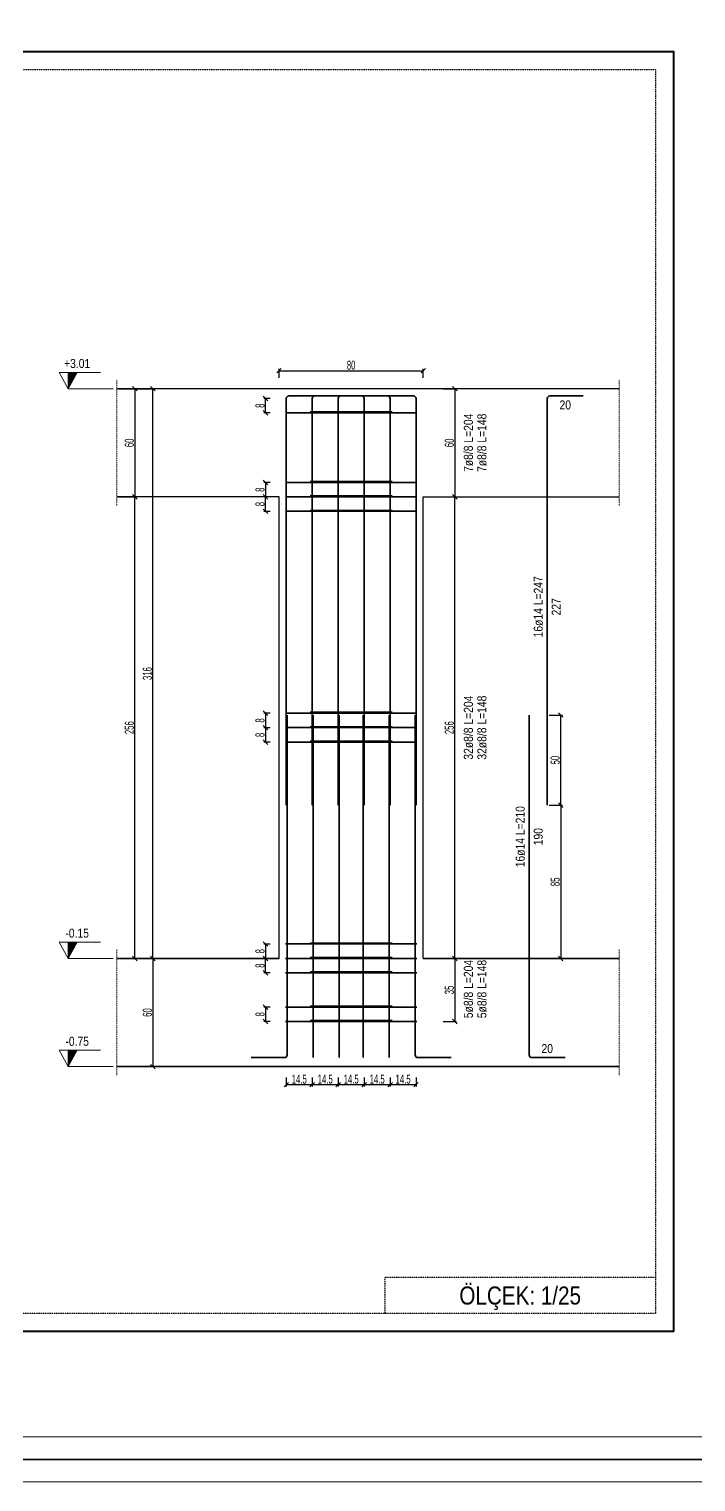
# Model space of a CAD drawing. Header units: millimetres. Extents: x -267 to 94375, y 6431 to 10838.
# Drawn here: x 49527 to 50266, y 6532 to 8144 of the extents above; entities that cross this region are included whole.
import ezdxf
from ezdxf.enums import TextEntityAlignment as Align

# ---------------------------------------------------------------- set-up
doc = ezdxf.new("R2010")
doc.units = ezdxf.units.MM
doc.header["$LTSCALE"] = 0.0001
doc.linetypes.add('DASHED', pattern=[19.05, 12.7, -6.35])
for name, color, linetype, lineweight in [('DETAY ANTET (BEYKENT)', 5, 'Continuous', 40), ('DONATI (BEYKENT)', 4, 'Continuous', 35), ('DONATI YAZISI (BEYKENT)', 3, 'Continuous', 20), ('ETRIYE (BEYKENT)', 150, 'Continuous', 35), ('KESIT SINIRI (BEYKENT)', 241, 'DASHED', 20), ('KIRIS (BEYKENT)', 2, 'Continuous', 30), ('KOLON (BEYKENT)', 3, 'Continuous', 30), ('KOT CIZGI (BEYKENT)', 120, 'Continuous', 20), ('KOT YAZI (BEYKENT)', 7, 'Continuous', 20), ('OLCU (BEYKENT)', 14, 'Continuous', 20), ('SHEETSUMMARY-50', 152, 'Continuous', 20), ('SheetView', 40, 'Continuous', 20), ('SheetViewOut', 231, 'Continuous', 20), ('TEMEL (BEYKENT)', 2, 'Continuous', 35), ('YAZI (BEYKENT)', 140, 'Continuous', 20)]:
    doc.layers.add(name, color=color, linetype=linetype, lineweight=lineweight)
doc.styles.add('DONATI YAZISI (BEYKENT)', font='')
doc.styles.add('KLNOLC-25', font='bahnschrift light condensed', dxfattribs={"width": 0.75, "height": 10})
doc.styles.add('KOT (BEYKENT)', font='')
doc.styles.add('YAZI (BEYKENT)', font='')
doc.styles.get('DONATI YAZISI (BEYKENT)').set_extended_font_data('Bahnschrift Light Condensed')
doc.styles.get('KOT (BEYKENT)').set_extended_font_data('Bahnschrift Light Condensed')
doc.styles.get('YAZI (BEYKENT)').set_extended_font_data('Bahnschrift Light Condensed')
doc.dimstyles.new('KLNOLC-25', dxfattribs={"dimtxt": 10, "dimasz": 5, "dimexe": 2, "dimexo": 2, "dimgap": 1, "dimtad": 1, "dimdec": 1, "dimlfac": 0.5, "dimrnd": 0.5, "dimzin": 12, "dimdsep": 46, "dimtxsty": 'KLNOLC-25', "dimblk": 'OBLIQUE', "dimblk1": 'OBLIQUE', "dimblk2": 'OBLIQUE', "dimcen": 0, "dimclrt": 7, "dimadec": 0, "dimazin": 0, "dimtfac": 1, "dimtdec": 4, "dimtix": 1, "dimtmove": 2, "dimatfit": 3, "dimfxl": 1, "dimtzin": 0, "dimarcsym": 0})

# ---------------------------------------------------------------- blocks, each defined once
blk = doc.blocks.new('_Oblique')
at = {"color": 0, "linetype": 'ByBlock', "lineweight": -2}
blk.add_line((-0.5, -0.5), (0.5, 0.5), dxfattribs=at)
blk = doc.blocks.new('*D790')
at = {"layer": 'DEFPOINTS', "color": 0, "lineweight": -3, "transparency": 16777216}
for p in [(50101.4, 7282.6), (50101.4, 7112.6), (50116.4, 7112.6)]:
    blk.add_point(p, dxfattribs=at)
at = {"layer": 'OLCU (BEYKENT)', "color": 0, "lineweight": -2, "transparency": 16777216}
for p, q in [((50103.4, 7282.6), (50118.4, 7282.6)), ((50116.4, 7282.6), (50116.4, 7112.6)), ((50103.4, 7112.6), (50118.4, 7112.6))]:
    blk.add_line(p, q, dxfattribs=at)
at = {"layer": 'OLCU (BEYKENT)', "color": 0, "lineweight": -2, "transparency": 16777216, "xscale": 5, "yscale": 5, "zscale": 5}
for p, rotation in [((50116.4, 7282.6), 90), ((50116.4, 7112.6), 270)]:
    blk.add_blockref('_Oblique', p, dxfattribs=dict(at, rotation=rotation))
at = {"layer": 'OLCU (BEYKENT)', "color": 7, "transparency": 16777216, "insert": (50110.3, 7197.6), "char_height": 10, "attachment_point": 5, "rotation": 90, "style": 'KLNOLC-25'}
blk.add_mtext('85', dxfattribs=at)
blk = doc.blocks.new('*D791')
at = {"layer": 'DEFPOINTS', "color": 0, "lineweight": -3, "transparency": 16777216}
for p in [(50101.4, 7382.6), (50116.4, 7382.6), (50101.4, 7282.6)]:
    blk.add_point(p, dxfattribs=at)
at = {"layer": 'OLCU (BEYKENT)', "color": 0, "lineweight": -2, "transparency": 16777216}
for p, q in [((50103.4, 7382.6), (50118.4, 7382.6)), ((50116.4, 7282.6), (50116.4, 7382.6)), ((50103.4, 7282.6), (50118.4, 7282.6))]:
    blk.add_line(p, q, dxfattribs=at)
at = {"layer": 'OLCU (BEYKENT)', "color": 0, "lineweight": -2, "transparency": 16777216, "xscale": 5, "yscale": 5, "zscale": 5}
for p, rotation in [((50116.4, 7382.6), 90), ((50116.4, 7282.6), 270)]:
    blk.add_blockref('_Oblique', p, dxfattribs=dict(at, rotation=rotation))
at = {"layer": 'OLCU (BEYKENT)', "color": 7, "transparency": 16777216, "insert": (50110.3, 7332.6), "char_height": 10, "attachment_point": 5, "rotation": 90, "style": 'KLNOLC-25'}
blk.add_mtext('50', dxfattribs=at)
blk = doc.blocks.new('*D792')
at = {"layer": 'DEFPOINTS', "color": 0, "lineweight": -3, "transparency": 16777216}
for p in [(49795.9, 7128.6), (49788.9, 7112.6), (49795.9, 7112.6)]:
    blk.add_point(p, dxfattribs=at)
at = {"layer": 'OLCU (BEYKENT)', "color": 0, "lineweight": -2, "transparency": 16777216}
for p, q in [((49793.9, 7128.6), (49786.9, 7128.6)), ((49788.9, 7128.6), (49788.9, 7112.6)), ((49793.9, 7112.6), (49786.9, 7112.6))]:
    blk.add_line(p, q, dxfattribs=at)
at = {"layer": 'OLCU (BEYKENT)', "color": 0, "lineweight": -2, "transparency": 16777216, "xscale": 5, "yscale": 5, "zscale": 5}
for p, rotation in [((49788.9, 7128.6), 90), ((49788.9, 7112.6), 270)]:
    blk.add_blockref('_Oblique', p, dxfattribs=dict(at, rotation=rotation))
at = {"layer": 'OLCU (BEYKENT)', "color": 7, "transparency": 16777216, "insert": (49782.8, 7120.6), "char_height": 10, "attachment_point": 5, "rotation": 90, "style": 'KLNOLC-25'}
blk.add_mtext('8', dxfattribs=at)
blk = doc.blocks.new('*D793')
at = {"layer": 'DEFPOINTS', "color": 0, "lineweight": -3, "transparency": 16777216}
for p in [(49788.9, 7624.6), (49795.9, 7624.6), (49795.9, 7608.6)]:
    blk.add_point(p, dxfattribs=at)
at = {"layer": 'OLCU (BEYKENT)', "color": 0, "lineweight": -2, "transparency": 16777216}
for p, q in [((49793.9, 7624.6), (49786.9, 7624.6)), ((49788.9, 7608.6), (49788.9, 7624.6)), ((49793.9, 7608.6), (49786.9, 7608.6))]:
    blk.add_line(p, q, dxfattribs=at)
at = {"layer": 'OLCU (BEYKENT)', "color": 0, "lineweight": -2, "transparency": 16777216, "xscale": 5, "yscale": 5, "zscale": 5}
for p, rotation in [((49788.9, 7624.6), 90), ((49788.9, 7608.6), 270)]:
    blk.add_blockref('_Oblique', p, dxfattribs=dict(at, rotation=rotation))
at = {"layer": 'OLCU (BEYKENT)', "color": 7, "transparency": 16777216, "insert": (49782.8, 7616.6), "char_height": 10, "attachment_point": 5, "rotation": 90, "style": 'KLNOLC-25'}
blk.add_mtext('8', dxfattribs=at)
blk = doc.blocks.new('*D794')
at = {"layer": 'DEFPOINTS', "color": 0, "lineweight": -3, "transparency": 16777216}
for p in [(49795.9, 7368.6), (49788.9, 7352.6), (49795.9, 7352.6)]:
    blk.add_point(p, dxfattribs=at)
at = {"layer": 'OLCU (BEYKENT)', "color": 0, "lineweight": -2, "transparency": 16777216}
for p, q in [((49793.9, 7368.6), (49786.9, 7368.6)), ((49788.9, 7368.6), (49788.9, 7352.6)), ((49793.9, 7352.6), (49786.9, 7352.6))]:
    blk.add_line(p, q, dxfattribs=at)
at = {"layer": 'OLCU (BEYKENT)', "color": 0, "lineweight": -2, "transparency": 16777216, "xscale": 5, "yscale": 5, "zscale": 5}
for p, rotation in [((49788.9, 7368.6), 90), ((49788.9, 7352.6), 270)]:
    blk.add_blockref('_Oblique', p, dxfattribs=dict(at, rotation=rotation))
at = {"layer": 'OLCU (BEYKENT)', "color": 7, "transparency": 16777216, "insert": (49782.8, 7360.6), "char_height": 10, "attachment_point": 5, "rotation": 90, "style": 'KLNOLC-25'}
blk.add_mtext('8', dxfattribs=at)
blk = doc.blocks.new('*D795')
at = {"layer": 'DEFPOINTS', "color": 0, "lineweight": -3, "transparency": 16777216}
for p in [(49795.9, 7384.6), (49788.9, 7368.6), (49795.9, 7368.6)]:
    blk.add_point(p, dxfattribs=at)
at = {"layer": 'OLCU (BEYKENT)', "color": 0, "lineweight": -2, "transparency": 16777216}
for p, q in [((49793.9, 7384.6), (49786.9, 7384.6)), ((49788.9, 7384.6), (49788.9, 7368.6)), ((49793.9, 7368.6), (49786.9, 7368.6))]:
    blk.add_line(p, q, dxfattribs=at)
at = {"layer": 'OLCU (BEYKENT)', "color": 0, "lineweight": -2, "transparency": 16777216, "xscale": 5, "yscale": 5, "zscale": 5}
for p, rotation in [((49788.9, 7384.6), 90), ((49788.9, 7368.6), 270)]:
    blk.add_blockref('_Oblique', p, dxfattribs=dict(at, rotation=rotation))
at = {"layer": 'OLCU (BEYKENT)', "color": 7, "transparency": 16777216, "insert": (49782.8, 7376.6), "char_height": 10, "attachment_point": 5, "rotation": 90, "style": 'KLNOLC-25'}
blk.add_mtext('8', dxfattribs=at)
blk = doc.blocks.new('*D796')
at = {"layer": 'DEFPOINTS', "color": 0, "lineweight": -3, "transparency": 16777216}
for p in [(49795.9, 7640.6), (49788.9, 7624.6), (49795.9, 7624.6)]:
    blk.add_point(p, dxfattribs=at)
at = {"layer": 'OLCU (BEYKENT)', "color": 0, "lineweight": -2, "transparency": 16777216}
for p, q in [((49793.9, 7640.6), (49786.9, 7640.6)), ((49788.9, 7640.6), (49788.9, 7624.6)), ((49793.9, 7624.6), (49786.9, 7624.6))]:
    blk.add_line(p, q, dxfattribs=at)
at = {"layer": 'OLCU (BEYKENT)', "color": 0, "lineweight": -2, "transparency": 16777216, "xscale": 5, "yscale": 5, "zscale": 5}
for p, rotation in [((49788.9, 7640.6), 90), ((49788.9, 7624.6), 270)]:
    blk.add_blockref('_Oblique', p, dxfattribs=dict(at, rotation=rotation))
at = {"layer": 'OLCU (BEYKENT)', "color": 7, "transparency": 16777216, "insert": (49782.8, 7632.6), "char_height": 10, "attachment_point": 5, "rotation": 90, "style": 'KLNOLC-25'}
blk.add_mtext('8', dxfattribs=at)
blk = doc.blocks.new('*D797')
at = {"layer": 'DEFPOINTS', "color": 0, "lineweight": -3, "transparency": 16777216}
for p in [(49788.9, 7733.8), (49795.9, 7733.8), (49795.9, 7717.8)]:
    blk.add_point(p, dxfattribs=at)
at = {"layer": 'OLCU (BEYKENT)', "color": 0, "lineweight": -2, "transparency": 16777216}
for p, q in [((49793.9, 7733.8), (49786.9, 7733.8)), ((49788.9, 7717.8), (49788.9, 7733.8)), ((49793.9, 7717.8), (49786.9, 7717.8))]:
    blk.add_line(p, q, dxfattribs=at)
at = {"layer": 'OLCU (BEYKENT)', "color": 0, "lineweight": -2, "transparency": 16777216, "xscale": 5, "yscale": 5, "zscale": 5}
for p, rotation in [((49788.9, 7733.8), 90), ((49788.9, 7717.8), 270)]:
    blk.add_blockref('_Oblique', p, dxfattribs=dict(at, rotation=rotation))
at = {"layer": 'OLCU (BEYKENT)', "color": 7, "transparency": 16777216, "insert": (49782.8, 7725.8), "char_height": 10, "attachment_point": 5, "rotation": 90, "style": 'KLNOLC-25'}
blk.add_mtext('8', dxfattribs=at)
blk = doc.blocks.new('*D798')
at = {"layer": 'DEFPOINTS', "color": 0, "lineweight": -3, "transparency": 16777216}
for p in [(49983.9, 7624.6), (49998.9, 7624.6), (49983.9, 7112.6)]:
    blk.add_point(p, dxfattribs=at)
at = {"layer": 'OLCU (BEYKENT)', "color": 0, "lineweight": -2, "transparency": 16777216}
for p, q in [((49985.9, 7624.6), (50000.9, 7624.6)), ((49998.9, 7112.6), (49998.9, 7624.6)), ((49985.9, 7112.6), (50000.9, 7112.6))]:
    blk.add_line(p, q, dxfattribs=at)
at = {"layer": 'OLCU (BEYKENT)', "color": 0, "lineweight": -2, "transparency": 16777216, "xscale": 5, "yscale": 5, "zscale": 5}
for p, rotation in [((49998.9, 7624.6), 90), ((49998.9, 7112.6), 270)]:
    blk.add_blockref('_Oblique', p, dxfattribs=dict(at, rotation=rotation))
at = {"layer": 'OLCU (BEYKENT)', "color": 7, "transparency": 16777216, "insert": (49992.8, 7368.6), "char_height": 10, "attachment_point": 5, "rotation": 90, "style": 'KLNOLC-25'}
blk.add_mtext('256', dxfattribs=at)
blk = doc.blocks.new('*D799')
at = {"layer": 'DEFPOINTS', "color": 0, "lineweight": -3, "transparency": 16777216}
for p in [(49983.9, 7744.6), (49983.9, 7624.6), (49998.9, 7624.6)]:
    blk.add_point(p, dxfattribs=at)
at = {"layer": 'OLCU (BEYKENT)', "color": 0, "lineweight": -2, "transparency": 16777216}
for p, q in [((49985.9, 7744.6), (50000.9, 7744.6)), ((49998.9, 7744.6), (49998.9, 7624.6)), ((49985.9, 7624.6), (50000.9, 7624.6))]:
    blk.add_line(p, q, dxfattribs=at)
at = {"layer": 'OLCU (BEYKENT)', "color": 0, "lineweight": -2, "transparency": 16777216, "xscale": 5, "yscale": 5, "zscale": 5}
for p, rotation in [((49998.9, 7744.6), 90), ((49998.9, 7624.6), 270)]:
    blk.add_blockref('_Oblique', p, dxfattribs=dict(at, rotation=rotation))
at = {"layer": 'OLCU (BEYKENT)', "color": 7, "transparency": 16777216, "insert": (49992.8, 7684.6), "char_height": 10, "attachment_point": 5, "rotation": 90, "style": 'KLNOLC-25'}
blk.add_mtext('60', dxfattribs=at)
blk = doc.blocks.new('*D800')
at = {"layer": 'DEFPOINTS', "color": 0, "lineweight": -3, "transparency": 16777216}
for p in [(49795.9, 7058.6), (49788.9, 7042.6), (49795.9, 7042.6)]:
    blk.add_point(p, dxfattribs=at)
at = {"layer": 'OLCU (BEYKENT)', "color": 0, "lineweight": -2, "transparency": 16777216}
for p, q in [((49793.9, 7058.6), (49786.9, 7058.6)), ((49788.9, 7058.6), (49788.9, 7042.6)), ((49793.9, 7042.6), (49786.9, 7042.6))]:
    blk.add_line(p, q, dxfattribs=at)
at = {"layer": 'OLCU (BEYKENT)', "color": 0, "lineweight": -2, "transparency": 16777216, "xscale": 5, "yscale": 5, "zscale": 5}
for p, rotation in [((49788.9, 7058.6), 90), ((49788.9, 7042.6), 270)]:
    blk.add_blockref('_Oblique', p, dxfattribs=dict(at, rotation=rotation))
at = {"layer": 'OLCU (BEYKENT)', "color": 7, "transparency": 16777216, "insert": (49782.8, 7050.6), "char_height": 10, "attachment_point": 5, "rotation": 90, "style": 'KLNOLC-25'}
blk.add_mtext('8', dxfattribs=at)
blk = doc.blocks.new('*D801')
at = {"layer": 'DEFPOINTS', "color": 0, "lineweight": -3, "transparency": 16777216}
for p in [(49788.9, 7112.6), (49795.9, 7112.6), (49795.9, 7096.6)]:
    blk.add_point(p, dxfattribs=at)
at = {"layer": 'OLCU (BEYKENT)', "color": 0, "lineweight": -2, "transparency": 16777216}
for p, q in [((49793.9, 7112.6), (49786.9, 7112.6)), ((49788.9, 7096.6), (49788.9, 7112.6)), ((49793.9, 7096.6), (49786.9, 7096.6))]:
    blk.add_line(p, q, dxfattribs=at)
at = {"layer": 'OLCU (BEYKENT)', "color": 0, "lineweight": -2, "transparency": 16777216, "xscale": 5, "yscale": 5, "zscale": 5}
for p, rotation in [((49788.9, 7112.6), 90), ((49788.9, 7096.6), 270)]:
    blk.add_blockref('_Oblique', p, dxfattribs=dict(at, rotation=rotation))
at = {"layer": 'OLCU (BEYKENT)', "color": 7, "transparency": 16777216, "insert": (49782.8, 7104.6), "char_height": 10, "attachment_point": 5, "rotation": 90, "style": 'KLNOLC-25'}
blk.add_mtext('8', dxfattribs=at)
blk = doc.blocks.new('*D802')
at = {"layer": 'DEFPOINTS', "color": 0, "lineweight": -3, "transparency": 16777216}
for p in [(49983.9, 7112.6), (49983.9, 7042.6), (49998.9, 7042.6)]:
    blk.add_point(p, dxfattribs=at)
at = {"layer": 'OLCU (BEYKENT)', "color": 0, "lineweight": -2, "transparency": 16777216}
for p, q in [((49985.9, 7112.6), (50000.9, 7112.6)), ((49998.9, 7112.6), (49998.9, 7042.6)), ((49985.9, 7042.6), (50000.9, 7042.6))]:
    blk.add_line(p, q, dxfattribs=at)
at = {"layer": 'OLCU (BEYKENT)', "color": 0, "lineweight": -2, "transparency": 16777216, "xscale": 5, "yscale": 5, "zscale": 5}
for p, rotation in [((49998.9, 7112.6), 90), ((49998.9, 7042.6), 270)]:
    blk.add_blockref('_Oblique', p, dxfattribs=dict(at, rotation=rotation))
at = {"layer": 'OLCU (BEYKENT)', "color": 7, "transparency": 16777216, "insert": (49992.8, 7077.6), "char_height": 10, "attachment_point": 5, "rotation": 90, "style": 'KLNOLC-25'}
blk.add_mtext('35', dxfattribs=at)
blk = doc.blocks.new('*D803')
at = {"layer": 'DEFPOINTS', "color": 0, "lineweight": -3, "transparency": 16777216}
for p in [(49623.9, 7112.6), (49623.9, 6992.6), (49663.9, 6992.6)]:
    blk.add_point(p, dxfattribs=at)
at = {"layer": 'OLCU (BEYKENT)', "color": 0, "lineweight": -2, "transparency": 16777216}
for p, q in [((49625.9, 7112.6), (49665.9, 7112.6)), ((49663.9, 7112.6), (49663.9, 6992.6)), ((49625.9, 6992.6), (49665.9, 6992.6))]:
    blk.add_line(p, q, dxfattribs=at)
at = {"layer": 'OLCU (BEYKENT)', "color": 0, "lineweight": -2, "transparency": 16777216, "xscale": 5, "yscale": 5, "zscale": 5}
for p, rotation in [((49663.9, 7112.6), 90), ((49663.9, 6992.6), 270)]:
    blk.add_blockref('_Oblique', p, dxfattribs=dict(at, rotation=rotation))
at = {"layer": 'OLCU (BEYKENT)', "color": 7, "transparency": 16777216, "insert": (49657.8, 7052.6), "char_height": 10, "attachment_point": 5, "rotation": 90, "style": 'KLNOLC-25'}
blk.add_mtext('60', dxfattribs=at)
blk = doc.blocks.new('*D804')
at = {"layer": 'DEFPOINTS', "color": 0, "lineweight": -3, "transparency": 16777216}
for p in [(49623.9, 7624.6), (49643.9, 7624.6), (49623.9, 7112.6)]:
    blk.add_point(p, dxfattribs=at)
at = {"layer": 'OLCU (BEYKENT)', "color": 0, "lineweight": -2, "transparency": 16777216}
for p, q in [((49625.9, 7624.6), (49645.9, 7624.6)), ((49643.9, 7112.6), (49643.9, 7624.6)), ((49625.9, 7112.6), (49645.9, 7112.6))]:
    blk.add_line(p, q, dxfattribs=at)
at = {"layer": 'OLCU (BEYKENT)', "color": 0, "lineweight": -2, "transparency": 16777216, "xscale": 5, "yscale": 5, "zscale": 5}
for p, rotation in [((49643.9, 7624.6), 90), ((49643.9, 7112.6), 270)]:
    blk.add_blockref('_Oblique', p, dxfattribs=dict(at, rotation=rotation))
at = {"layer": 'OLCU (BEYKENT)', "color": 7, "transparency": 16777216, "insert": (49637.8, 7368.6), "char_height": 10, "attachment_point": 5, "rotation": 90, "style": 'KLNOLC-25'}
blk.add_mtext('256', dxfattribs=at)
blk = doc.blocks.new('*D805')
at = {"layer": 'DEFPOINTS', "color": 0, "lineweight": -3, "transparency": 16777216}
for p in [(49623.9, 7744.6), (49623.9, 7624.6), (49643.9, 7624.6)]:
    blk.add_point(p, dxfattribs=at)
at = {"layer": 'OLCU (BEYKENT)', "color": 0, "lineweight": -2, "transparency": 16777216}
for p, q in [((49625.9, 7744.6), (49645.9, 7744.6)), ((49643.9, 7744.6), (49643.9, 7624.6)), ((49625.9, 7624.6), (49645.9, 7624.6))]:
    blk.add_line(p, q, dxfattribs=at)
at = {"layer": 'OLCU (BEYKENT)', "color": 0, "lineweight": -2, "transparency": 16777216, "xscale": 5, "yscale": 5, "zscale": 5}
for p, rotation in [((49643.9, 7744.6), 90), ((49643.9, 7624.6), 270)]:
    blk.add_blockref('_Oblique', p, dxfattribs=dict(at, rotation=rotation))
at = {"layer": 'OLCU (BEYKENT)', "color": 7, "transparency": 16777216, "insert": (49637.8, 7684.6), "char_height": 10, "attachment_point": 5, "rotation": 90, "style": 'KLNOLC-25'}
blk.add_mtext('60', dxfattribs=at)
blk = doc.blocks.new('*D806')
at = {"layer": 'DEFPOINTS', "color": 0, "lineweight": -3, "transparency": 16777216}
for p in [(49623.9, 7744.6), (49663.9, 7744.6), (49623.9, 7112.6)]:
    blk.add_point(p, dxfattribs=at)
at = {"layer": 'OLCU (BEYKENT)', "color": 0, "lineweight": -2, "transparency": 16777216}
for p, q in [((49625.9, 7744.6), (49665.9, 7744.6)), ((49663.9, 7112.6), (49663.9, 7744.6)), ((49625.9, 7112.6), (49665.9, 7112.6))]:
    blk.add_line(p, q, dxfattribs=at)
at = {"layer": 'OLCU (BEYKENT)', "color": 0, "lineweight": -2, "transparency": 16777216, "xscale": 5, "yscale": 5, "zscale": 5}
for p, rotation in [((49663.9, 7744.6), 90), ((49663.9, 7112.6), 270)]:
    blk.add_blockref('_Oblique', p, dxfattribs=dict(at, rotation=rotation))
at = {"layer": 'OLCU (BEYKENT)', "color": 7, "transparency": 16777216, "insert": (49657.8, 7428.6), "char_height": 10, "attachment_point": 5, "rotation": 90, "style": 'KLNOLC-25'}
blk.add_mtext('316', dxfattribs=at)
blk = doc.blocks.new('*D807')
at = {"layer": 'DEFPOINTS', "color": 0, "lineweight": -3, "transparency": 16777216}
for p in [(49803.9, 7754.6), (49963.9, 7764.6), (49963.9, 7754.6)]:
    blk.add_point(p, dxfattribs=at)
at = {"layer": 'OLCU (BEYKENT)', "color": 0, "lineweight": -2, "transparency": 16777216}
for p, q in [((49803.9, 7756.6), (49803.9, 7766.6)), ((49803.9, 7764.6), (49963.9, 7764.6)), ((49963.9, 7756.6), (49963.9, 7766.6))]:
    blk.add_line(p, q, dxfattribs=at)
at = {"layer": 'OLCU (BEYKENT)', "color": 0, "lineweight": -2, "transparency": 16777216, "xscale": 5, "yscale": 5, "zscale": 5, "rotation": 180}
blk.add_blockref('_Oblique', (49803.9, 7764.6), dxfattribs=at)
at = {"layer": 'OLCU (BEYKENT)', "color": 0, "lineweight": -2, "transparency": 16777216, "xscale": 5, "yscale": 5, "zscale": 5}
blk.add_blockref('_Oblique', (49963.9, 7764.6), dxfattribs=at)
at = {"layer": 'OLCU (BEYKENT)', "color": 7, "transparency": 16777216, "insert": (49883.9, 7770.7), "char_height": 10, "attachment_point": 5, "style": 'KLNOLC-25'}
blk.add_mtext('80', dxfattribs=at)
blk = doc.blocks.new('*D808')
at = {"layer": 'DEFPOINTS', "color": 0, "lineweight": -3, "transparency": 16777216}
for p in [(49811.9, 6982.6), (49840.7, 6982.6), (49840.7, 6972.6)]:
    blk.add_point(p, dxfattribs=at)
at = {"layer": 'OLCU (BEYKENT)', "color": 0, "lineweight": -2, "transparency": 16777216}
for p, q in [((49811.9, 6980.6), (49811.9, 6970.6)), ((49840.7, 6980.6), (49840.7, 6970.6)), ((49811.9, 6972.6), (49840.7, 6972.6))]:
    blk.add_line(p, q, dxfattribs=at)
at = {"layer": 'OLCU (BEYKENT)', "color": 0, "lineweight": -2, "transparency": 16777216, "xscale": 5, "yscale": 5, "zscale": 5, "rotation": 180}
blk.add_blockref('_Oblique', (49811.9, 6972.6), dxfattribs=at)
at = {"layer": 'OLCU (BEYKENT)', "color": 0, "lineweight": -2, "transparency": 16777216, "xscale": 5, "yscale": 5, "zscale": 5}
blk.add_blockref('_Oblique', (49840.7, 6972.6), dxfattribs=at)
at = {"layer": 'OLCU (BEYKENT)', "color": 7, "transparency": 16777216, "insert": (49826.3, 6978.7), "char_height": 10, "attachment_point": 5, "style": 'KLNOLC-25'}
blk.add_mtext('14.5', dxfattribs=at)
blk = doc.blocks.new('*D809')
at = {"layer": 'DEFPOINTS', "color": 0, "lineweight": -3, "transparency": 16777216}
for p in [(49840.7, 6982.6), (49869.5, 6982.6), (49869.5, 6972.6)]:
    blk.add_point(p, dxfattribs=at)
at = {"layer": 'OLCU (BEYKENT)', "color": 0, "lineweight": -2, "transparency": 16777216}
for p, q in [((49840.7, 6980.6), (49840.7, 6970.6)), ((49869.5, 6980.6), (49869.5, 6970.6)), ((49840.7, 6972.6), (49869.5, 6972.6))]:
    blk.add_line(p, q, dxfattribs=at)
at = {"layer": 'OLCU (BEYKENT)', "color": 0, "lineweight": -2, "transparency": 16777216, "xscale": 5, "yscale": 5, "zscale": 5, "rotation": 180}
blk.add_blockref('_Oblique', (49840.7, 6972.6), dxfattribs=at)
at = {"layer": 'OLCU (BEYKENT)', "color": 0, "lineweight": -2, "transparency": 16777216, "xscale": 5, "yscale": 5, "zscale": 5}
blk.add_blockref('_Oblique', (49869.5, 6972.6), dxfattribs=at)
at = {"layer": 'OLCU (BEYKENT)', "color": 7, "transparency": 16777216, "insert": (49855.1, 6978.7), "char_height": 10, "attachment_point": 5, "style": 'KLNOLC-25'}
blk.add_mtext('14.5', dxfattribs=at)
blk = doc.blocks.new('*D810')
at = {"layer": 'DEFPOINTS', "color": 0, "lineweight": -3, "transparency": 16777216}
for p in [(49869.5, 6982.6), (49898.3, 6982.6), (49898.3, 6972.6)]:
    blk.add_point(p, dxfattribs=at)
at = {"layer": 'OLCU (BEYKENT)', "color": 0, "lineweight": -2, "transparency": 16777216}
for p, q in [((49869.5, 6980.6), (49869.5, 6970.6)), ((49898.3, 6980.6), (49898.3, 6970.6)), ((49869.5, 6972.6), (49898.3, 6972.6))]:
    blk.add_line(p, q, dxfattribs=at)
at = {"layer": 'OLCU (BEYKENT)', "color": 0, "lineweight": -2, "transparency": 16777216, "xscale": 5, "yscale": 5, "zscale": 5, "rotation": 180}
blk.add_blockref('_Oblique', (49869.5, 6972.6), dxfattribs=at)
at = {"layer": 'OLCU (BEYKENT)', "color": 0, "lineweight": -2, "transparency": 16777216, "xscale": 5, "yscale": 5, "zscale": 5}
blk.add_blockref('_Oblique', (49898.3, 6972.6), dxfattribs=at)
at = {"layer": 'OLCU (BEYKENT)', "color": 7, "transparency": 16777216, "insert": (49883.9, 6978.7), "char_height": 10, "attachment_point": 5, "style": 'KLNOLC-25'}
blk.add_mtext('14.5', dxfattribs=at)
blk = doc.blocks.new('*D811')
at = {"layer": 'DEFPOINTS', "color": 0, "lineweight": -3, "transparency": 16777216}
for p in [(49898.3, 6982.6), (49927.1, 6982.6), (49927.1, 6972.6)]:
    blk.add_point(p, dxfattribs=at)
at = {"layer": 'OLCU (BEYKENT)', "color": 0, "lineweight": -2, "transparency": 16777216}
for p, q in [((49898.3, 6980.6), (49898.3, 6970.6)), ((49927.1, 6980.6), (49927.1, 6970.6)), ((49898.3, 6972.6), (49927.1, 6972.6))]:
    blk.add_line(p, q, dxfattribs=at)
at = {"layer": 'OLCU (BEYKENT)', "color": 0, "lineweight": -2, "transparency": 16777216, "xscale": 5, "yscale": 5, "zscale": 5, "rotation": 180}
blk.add_blockref('_Oblique', (49898.3, 6972.6), dxfattribs=at)
at = {"layer": 'OLCU (BEYKENT)', "color": 0, "lineweight": -2, "transparency": 16777216, "xscale": 5, "yscale": 5, "zscale": 5}
blk.add_blockref('_Oblique', (49927.1, 6972.6), dxfattribs=at)
at = {"layer": 'OLCU (BEYKENT)', "color": 7, "transparency": 16777216, "insert": (49912.7, 6978.7), "char_height": 10, "attachment_point": 5, "style": 'KLNOLC-25'}
blk.add_mtext('14.5', dxfattribs=at)
blk = doc.blocks.new('*D812')
at = {"layer": 'DEFPOINTS', "color": 0, "lineweight": -3, "transparency": 16777216}
for p in [(49927.1, 6982.6), (49955.9, 6982.6), (49955.9, 6972.6)]:
    blk.add_point(p, dxfattribs=at)
at = {"layer": 'OLCU (BEYKENT)', "color": 0, "lineweight": -2, "transparency": 16777216}
for p, q in [((49927.1, 6980.6), (49927.1, 6970.6)), ((49955.9, 6980.6), (49955.9, 6970.6)), ((49927.1, 6972.6), (49955.9, 6972.6))]:
    blk.add_line(p, q, dxfattribs=at)
at = {"layer": 'OLCU (BEYKENT)', "color": 0, "lineweight": -2, "transparency": 16777216, "xscale": 5, "yscale": 5, "zscale": 5, "rotation": 180}
blk.add_blockref('_Oblique', (49927.1, 6972.6), dxfattribs=at)
at = {"layer": 'OLCU (BEYKENT)', "color": 0, "lineweight": -2, "transparency": 16777216, "xscale": 5, "yscale": 5, "zscale": 5}
blk.add_blockref('_Oblique', (49955.9, 6972.6), dxfattribs=at)
at = {"layer": 'OLCU (BEYKENT)', "color": 7, "transparency": 16777216, "insert": (49941.5, 6978.7), "char_height": 10, "attachment_point": 5, "style": 'KLNOLC-25'}
blk.add_mtext('14.5', dxfattribs=at)

msp = doc.modelspace()

# ---------------------------------------------------------------- linework, layer by layer
at = {"layer": 'DETAY ANTET (BEYKENT)'}
msp.add_lwpolyline([(49046.28, 8118.64), (50241.42, 8118.64), (50241.42, 6698.64), (49046.28, 6698.64), (49046.28, 8118.64)], close=True, dxfattribs=at)
at = {"layer": 'DETAY ANTET (BEYKENT)', "color": 7, "linetype": 'DASHED', "lineweight": -3, "ltscale": 2}
msp.add_lwpolyline([(49066.28, 8098.64), (50221.42, 8098.64), (50221.42, 6718.64), (49066.28, 6718.64)], close=True, dxfattribs=at)
msp.add_lwpolyline([(50221.42, 6758.64), (49921.42, 6758.64), (49921.42, 6718.64)], dxfattribs=at)
at = {"layer": 'DONATI (BEYKENT)'}
for p, q in [((49841.72, 7382.64), (49841.72, 7002.64)), ((49870.52, 7382.64), (49870.52, 7002.64)), ((49897.32, 7382.64), (49897.32, 7002.64)), ((49926.12, 7382.64), (49926.12, 7002.64))]:
    msp.add_line(p, q, dxfattribs=at)
for points in [[(49811.92, 7282.64), (49811.92, 7733.64, -0.4142136), (49814.92, 7736.64), (49851.92, 7736.64)], [(49840.72, 7282.64), (49840.72, 7733.64, -0.4142136), (49843.72, 7736.64), (49880.72, 7736.64)], [(49898.32, 7282.64), (49898.32, 7733.64, 0.4142136), (49895.32, 7736.64), (49858.32, 7736.64)], [(49869.52, 7282.64), (49869.52, 7733.64, -0.4142136), (49872.52, 7736.64), (49909.52, 7736.64)], [(49927.12, 7282.64), (49927.12, 7733.64, 0.4142136), (49924.12, 7736.64), (49887.12, 7736.64)], [(49955.92, 7282.64), (49955.92, 7733.64, 0.4142136), (49952.92, 7736.64), (49915.92, 7736.64)], [(50101.42, 7282.64), (50101.42, 7733.64, -0.4142136), (50104.42, 7736.64), (50141.42, 7736.64)], [(49812.92, 7382.64), (49812.92, 7005.64, -0.4142136), (49809.92, 7002.64), (49772.92, 7002.64)], [(49954.92, 7382.64), (49954.92, 7005.64, 0.4142136), (49957.92, 7002.64), (49994.92, 7002.64)], [(50081.42, 7382.64), (50081.42, 7005.64, 0.4142136), (50084.42, 7002.64), (50121.42, 7002.64)]]:
    msp.add_lwpolyline(points, format="xyb", dxfattribs=at)
at = {"layer": 'ETRIYE (BEYKENT)'}
for p, q in [((49838.52, 7718.84), (49929.32, 7718.84)), ((49838.52, 7641.64), (49929.32, 7641.64)), ((49838.52, 7625.64), (49929.32, 7625.64)), ((49838.52, 7609.64), (49929.32, 7609.64)), ((49838.52, 7385.64), (49929.32, 7385.64)), ((49838.52, 7369.64), (49929.32, 7369.64)), ((49838.52, 7353.64), (49929.32, 7353.64)), ((49838.52, 7129.64), (49929.32, 7129.64)), ((49838.52, 7113.64), (49929.32, 7113.64)), ((49838.52, 7097.64), (49929.32, 7097.64)), ((49838.52, 7059.64), (49929.32, 7059.64)), ((49838.52, 7043.64), (49929.32, 7043.64))]:
    msp.add_line(p, q, dxfattribs=at)
for points in [[(49810.92, 7717.84), (49956.92, 7717.84)], [(49810.92, 7640.64), (49956.92, 7640.64)], [(49810.92, 7624.64), (49956.92, 7624.64)], [(49810.92, 7608.64), (49956.92, 7608.64)], [(49810.92, 7384.64), (49956.92, 7384.64)], [(49810.92, 7368.64), (49956.92, 7368.64)], [(49810.92, 7352.64), (49956.92, 7352.64)], [(49810.92, 7128.64), (49956.92, 7128.64)], [(49810.92, 7112.64), (49956.92, 7112.64)], [(49810.92, 7096.64), (49956.92, 7096.64)], [(49810.92, 7058.64), (49956.92, 7058.64)], [(49810.92, 7042.64), (49956.92, 7042.64)]]:
    msp.add_lwpolyline(points, dxfattribs=at)
at = {"layer": 'KESIT SINIRI (BEYKENT)'}
for p, q in [((49623.92, 7754.64), (49623.92, 7614.64)), ((50181.42, 7754.64), (50181.42, 7614.64)), ((49623.92, 7122.64), (49623.92, 6982.64)), ((50181.42, 7122.64), (50181.42, 6982.64))]:
    msp.add_line(p, q, dxfattribs=at)
at = {"layer": 'KIRIS (BEYKENT)'}
for p, q in [((50181.42, 7744.64), (49623.92, 7744.64)), ((49803.92, 7624.64), (49623.92, 7624.64)), ((49963.92, 7624.64), (50181.42, 7624.64))]:
    msp.add_line(p, q, dxfattribs=at)
at = {"layer": 'KOLON (BEYKENT)'}
for p, q in [((49803.92, 7112.64), (49803.92, 7624.64)), ((49963.92, 7112.64), (49963.92, 7624.64))]:
    msp.add_line(p, q, dxfattribs=at)
at = {"layer": 'KOT CIZGI (BEYKENT)'}
for p, q in [((49569.92, 7744.64), (49619.92, 7744.64)), ((49569.92, 7112.64), (49619.92, 7112.64)), ((49569.92, 6992.64), (49619.92, 6992.64))]:
    msp.add_line(p, q, dxfattribs=at)
for points in [[(49569.92, 7744.64), (49569.92, 7762.64), (49579.92, 7762.64), (49569.92, 7744.64), (49559.92, 7762.64), (49605.92, 7762.64)], [(49569.92, 7112.64), (49569.92, 7130.64), (49579.92, 7130.64), (49569.92, 7112.64), (49559.92, 7130.64), (49605.92, 7130.64)], [(49569.92, 6992.64), (49569.92, 7010.64), (49579.92, 7010.64), (49569.92, 6992.64), (49559.92, 7010.64), (49605.92, 7010.64)]]:
    msp.add_lwpolyline(points, dxfattribs=at)
for points in [[(49569.92, 7744.64), (49569.92, 7762.64), (49579.92, 7762.64)], [(49569.92, 7112.64), (49569.92, 7130.64), (49579.92, 7130.64)], [(49569.92, 6992.64), (49569.92, 7010.64), (49579.92, 7010.64)]]:
    msp.add_solid(points, dxfattribs=at)
at = {"layer": 'SHEETSUMMARY-50', "const_width": 2, "flags": 128}
msp.add_lwpolyline([(39580.33, 6556.81), (57139.42, 6556.81), (57139.42, 10706.81), (39580.33, 10706.81)], close=True, dxfattribs=at)
at = {"layer": 'SheetView'}
msp.add_lwpolyline([(39605.33, 6581.81), (56514.42, 6581.81), (56514.42, 10681.81), (39605.33, 10681.81)], close=True, dxfattribs=at)
at = {"layer": 'SheetViewOut'}
msp.add_lwpolyline([(39555.33, 6531.81), (57164.42, 6531.81), (57164.42, 10731.81), (39555.33, 10731.81)], close=True, dxfattribs=at)
at = {"layer": 'TEMEL (BEYKENT)'}
for p, q in [((49623.92, 7112.64), (49803.92, 7112.64)), ((50181.42, 7112.64), (49963.92, 7112.64)), ((49623.92, 6992.64), (50181.42, 6992.64))]:
    msp.add_line(p, q, dxfattribs=at)

# ---------------------------------------------------------------- texts
at = {"layer": 'DONATI YAZISI (BEYKENT)', "style": 'DONATI YAZISI (BEYKENT)'}
for p in [(50121.42, 7726.64), (50101.42, 7012.64)]:
    msp.add_text('20', height=10, dxfattribs=at).set_placement(p, align=Align.MIDDLE_CENTER)
for s, p in [('7ø8/8 L=204', (50013.92, 7684.64)), ('7ø8/8 L=148', (50028.92, 7684.64)), ('16ø14 L=247', (50091.42, 7502.64)), ('227', (50111.42, 7502.64)), ('32ø8/8 L=204', (50013.92, 7368.64)), ('32ø8/8 L=148', (50028.92, 7368.64)), ('16ø14 L=210', (50071.42, 7247.64)), ('190', (50091.42, 7247.64)), ('5ø8/8 L=204', (50013.92, 7078.64)), ('5ø8/8 L=148', (50028.92, 7078.64))]:
    msp.add_text(s, height=10, rotation=90, dxfattribs=at).set_placement(p, align=Align.MIDDLE_CENTER)
at = {"layer": 'KOT YAZI (BEYKENT)', "style": 'KOT (BEYKENT)'}
for s, p in [('+3.01', (49579.92, 7772.64)), ('-0.15', (49579.92, 7140.64)), ('-0.75', (49579.92, 7020.64))]:
    msp.add_text(s, height=10, dxfattribs=at).set_placement(p, align=Align.MIDDLE_CENTER)
at = {"layer": 'YAZI (BEYKENT)', "style": 'YAZI (BEYKENT)'}
msp.add_text('ÖLÇEK: 1/25', height=20, dxfattribs=at).set_placement((50071.42, 6728.64), align=Align.CENTER)

# ---------------------------------------------------------------- dimensions: what is measured, and where the dimension line sits
at = {"layer": 'OLCU (BEYKENT)'}
for base, p1, p2, picture, middle in [((49963.92, 7764.64), (49803.92, 7754.64), (49963.92, 7754.64), '*D807', (49883.92, 7770.74)), ((49840.72, 6972.64), (49811.92, 6982.64), (49840.72, 6982.64), '*D808', (49826.32, 6978.69)), ((49869.52, 6972.64), (49840.72, 6982.64), (49869.52, 6982.64), '*D809', (49855.12, 6978.69)), ((49898.32, 6972.64), (49869.52, 6982.64), (49898.32, 6982.64), '*D810', (49883.92, 6978.69)), ((49927.12, 6972.64), (49898.32, 6982.64), (49927.12, 6982.64), '*D811', (49912.72, 6978.69)), ((49955.92, 6972.64), (49927.12, 6982.64), (49955.92, 6982.64), '*D812', (49941.52, 6978.69))]:
    dim = msp.add_linear_dim(base=base, p1=p1, p2=p2, dimstyle='KLNOLC-25', dxfattribs=at)
    dim.commit()
    dim.dimension.update_dxf_attribs({"geometry": picture, "text_midpoint": middle})
for base, p1, p2, picture, middle in [((49643.92, 7624.64), (49623.92, 7744.64), (49623.92, 7624.64), '*D805', (49637.81, 7684.64)), ((49663.92, 7744.64), (49623.92, 7112.64), (49623.92, 7744.64), '*D806', (49657.81, 7428.64)), ((49998.92, 7624.64), (49983.92, 7744.64), (49983.92, 7624.64), '*D799', (49992.81, 7684.64)), ((49788.92, 7733.84), (49795.92, 7717.84), (49795.92, 7733.84), '*D797', (49782.81, 7725.84)), ((49788.92, 7624.64), (49795.92, 7640.64), (49795.92, 7624.64), '*D796', (49782.81, 7632.64)), ((49643.92, 7624.64), (49623.92, 7112.64), (49623.92, 7624.64), '*D804', (49637.81, 7368.64)), ((49788.92, 7624.64), (49795.92, 7608.64), (49795.92, 7624.64), '*D793', (49782.81, 7616.64)), ((49998.92, 7624.64), (49983.92, 7112.64), (49983.92, 7624.64), '*D798', (49992.81, 7368.64)), ((49788.92, 7368.64), (49795.92, 7384.64), (49795.92, 7368.64), '*D795', (49782.81, 7376.64)), ((50116.42, 7382.64), (50101.42, 7282.64), (50101.42, 7382.64), '*D791', (50110.31, 7332.64)), ((49788.92, 7352.64), (49795.92, 7368.64), (49795.92, 7352.64), '*D794', (49782.81, 7360.64)), ((50116.42, 7112.64), (50101.42, 7282.64), (50101.42, 7112.64), '*D790', (50110.31, 7197.64)), ((49788.92, 7112.64), (49795.92, 7128.64), (49795.92, 7112.64), '*D792', (49782.81, 7120.64)), ((49663.92, 6992.64), (49623.92, 7112.64), (49623.92, 6992.64), '*D803', (49657.81, 7052.64)), ((49788.92, 7112.64), (49795.92, 7096.64), (49795.92, 7112.64), '*D801', (49782.81, 7104.64)), ((49998.92, 7042.64), (49983.92, 7112.64), (49983.92, 7042.64), '*D802', (49992.81, 7077.64)), ((49788.92, 7042.64), (49795.92, 7058.64), (49795.92, 7042.64), '*D800', (49782.81, 7050.64))]:
    dim = msp.add_linear_dim(base=base, p1=p1, p2=p2, angle=90, dimstyle='KLNOLC-25', dxfattribs=at)
    dim.commit()
    dim.dimension.update_dxf_attribs({"geometry": picture, "text_midpoint": middle})

doc.saveas('drawing.dxf')
